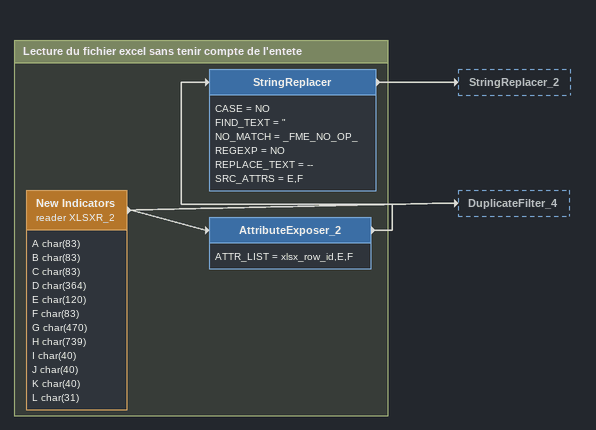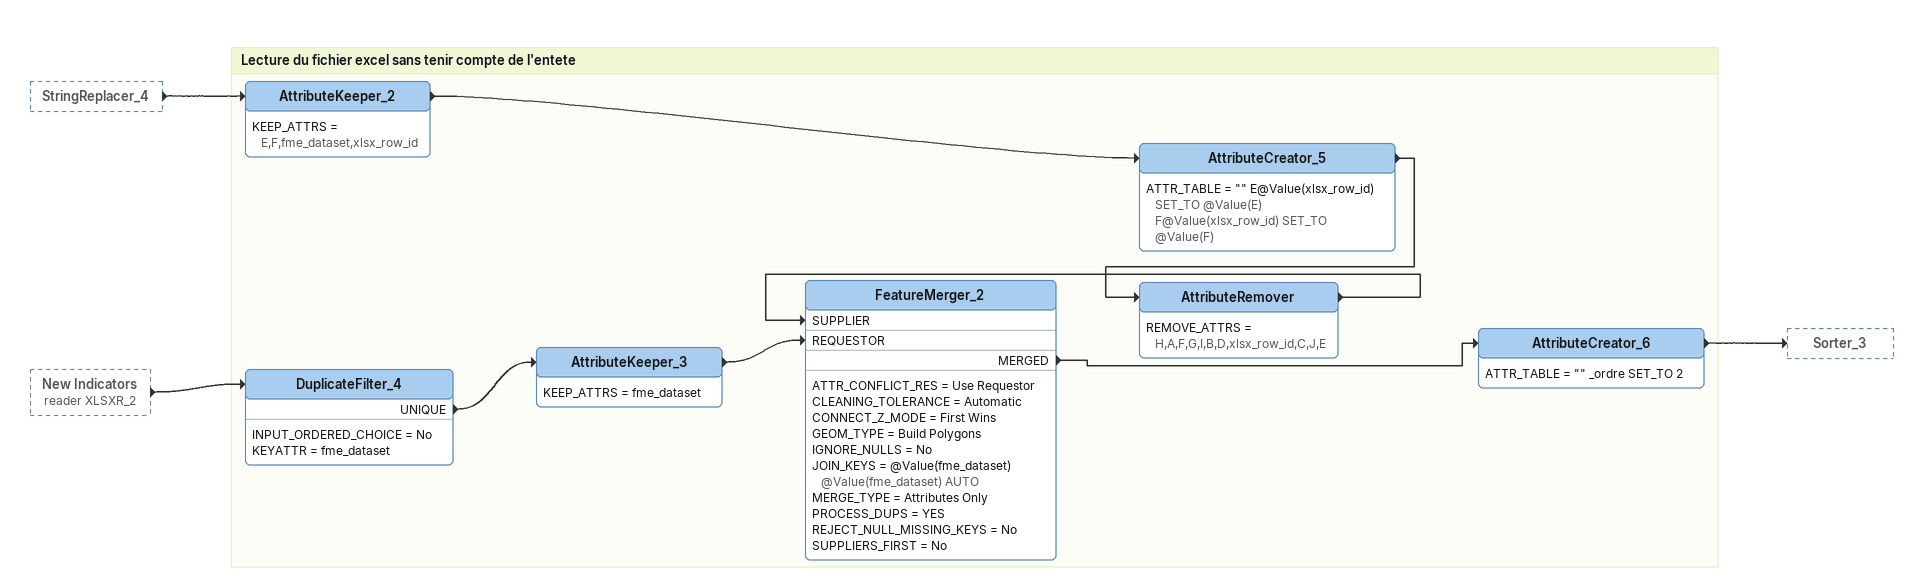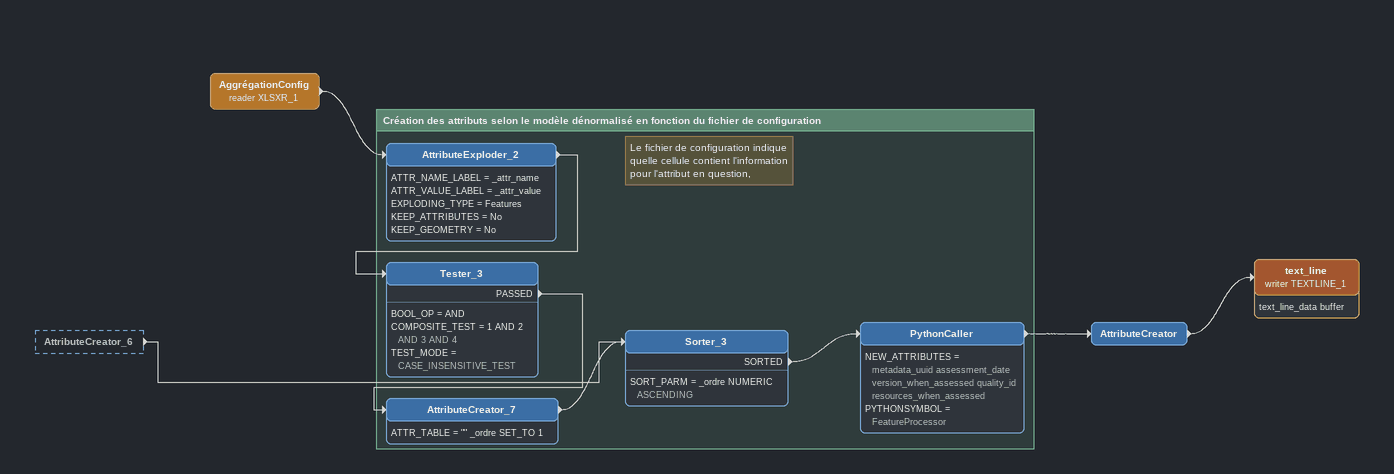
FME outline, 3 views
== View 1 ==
Bookmark: Lecture du fichier excel sans tenir compte de l'entete
New Indicators (reader XLSXR_2)
    attributes: A char(83), B char(83), C char(83), D char(364), E char(120), F char(83), G char(470), H char(739), I char(40), J char(40), K char(40), L char(31)
    -> DuplicateFilter_4
    -> AttributeExposer_2
AttributeExposer_2
    ATTR_LIST = xlsx_row_id,E,F
    -> StringReplacer
StringReplacer
    CASE = NO
    FIND_TEXT = "
    NO_MATCH = _FME_NO_OP_
    REGEXP = NO
    REPLACE_TEXT = --
    SRC_ATTRS = E,F
    -> StringReplacer_2

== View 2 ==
StringReplacer_4 [outside]
    -> AttributeKeeper_2
New Indicators (reader XLSXR_2) [outside]
    -> DuplicateFilter_4

Bookmark: Lecture du fichier excel sans tenir compte de l'entete
AttributeKeeper_2
    KEEP_ATTRS = E,F,fme_dataset,xlsx_row_id
    -> AttributeCreator_5
AttributeCreator_5
    ATTR_TABLE = "" E@Value(xlsx_row_id) SET_TO @Value(E)  F@Value(xlsx_row_id) SET_TO @Value(F)
    -> AttributeRemover
AttributeRemover
    REMOVE_ATTRS = H,A,F,G,I,B,D,xlsx_row_id,C,J,E
    -> FeatureMerger_2 [SUPPLIER]
DuplicateFilter_4
    INPUT_ORDERED_CHOICE = No
    KEYATTR = fme_dataset
    UNIQUE -> AttributeKeeper_3
AttributeKeeper_3
    KEEP_ATTRS = fme_dataset
    -> FeatureMerger_2 [REQUESTOR]
FeatureMerger_2
    ATTR_CONFLICT_RES = Use Requestor
    CLEANING_TOLERANCE = Automatic
    CONNECT_Z_MODE = First Wins
    GEOM_TYPE = Build Polygons
    IGNORE_NULLS = No
    JOIN_KEYS = @Value(fme_dataset) @Value(fme_dataset) AUTO
    MERGE_TYPE = Attributes Only
    PROCESS_DUPS = YES
    REJECT_NULL_MISSING_KEYS = No
    SUPPLIERS_FIRST = No
    MERGED -> AttributeCreator_6
AttributeCreator_6
    ATTR_TABLE = "" _ordre SET_TO 2
    -> Sorter_3

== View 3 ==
AttributeCreator_6 [outside]
    -> Sorter_3
AggrégationConfig (reader XLSXR_1)
    -> AttributeExploder_2
AttributeCreator
    -> text_line (writer TEXTLINE_1)
text_line (writer TEXTLINE_1)
    attributes: text_line_data buffer

Bookmark: Création des attributs selon le modèle dénormalisé en fonction du fichier de configuration
Note: Le fichier de configuration indique quelle cellule contient l'information pour l'attribut en question,
AttributeExploder_2
    ATTR_NAME_LABEL = _attr_name
    ATTR_VALUE_LABEL = _attr_value
    EXPLODING_TYPE = Features
    KEEP_ATTRIBUTES = No
    KEEP_GEOMETRY = No
    -> Tester_3
Tester_3
    BOOL_OP = AND
    COMPOSITE_TEST = 1 AND 2 AND 3 AND 4
    TEST_MODE = CASE_INSENSITIVE_TEST
    PASSED -> AttributeCreator_7
AttributeCreator_7
    ATTR_TABLE = "" _ordre SET_TO 1
    -> Sorter_3
Sorter_3
    SORT_PARM = _ordre NUMERIC ASCENDING
    SORTED -> PythonCaller
PythonCaller
    NEW_ATTRIBUTES = metadata_uuid assessment_date version_when_assessed quality_id resources_when_assessed
    PYTHONSYMBOL = FeatureProcessor
    -> AttributeCreator
